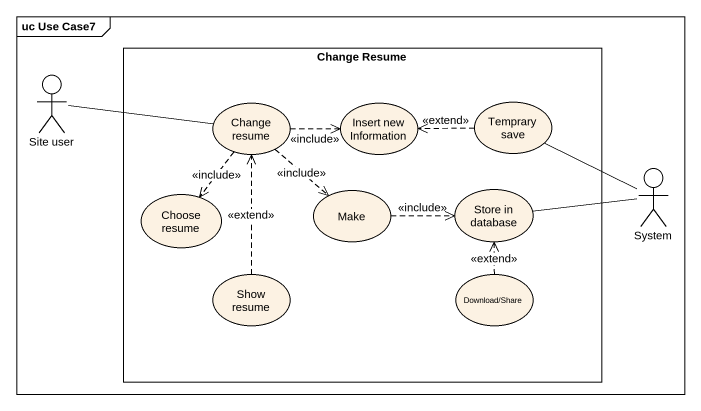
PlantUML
@startuml
mainframe uc Use Case7
rectangle "Change Resume" as Change_Resume {
  usecase "Change resume" as Change_resume
  usecase "Insert new Information" as Insert_new_Information
  usecase "Temprary save" as Temprary_save
  usecase "Choose resume" as Choose_resume
  usecase Make
  usecase "Store in database" as Store_in_database
  usecase "Show resume" as Show_resume
  usecase "Download/Share" as Download_Share
}
actor "Site user" as Site_user
actor System
Site_user -right- Change_resume
Change_resume .right.> Insert_new_Information : <<include>>
Change_resume ..> Choose_resume : <<include>>
Change_resume ..> Make : <<include>>
Temprary_save .left.> Insert_new_Information : <<extend>>
Make .right.> Store_in_database : <<include>>
System -up- Temprary_save
System -left- Store_in_database
Show_resume .up.> Change_resume : <<extend>>
Download_Share .up.> Store_in_database : <<extend>>
@enduml
